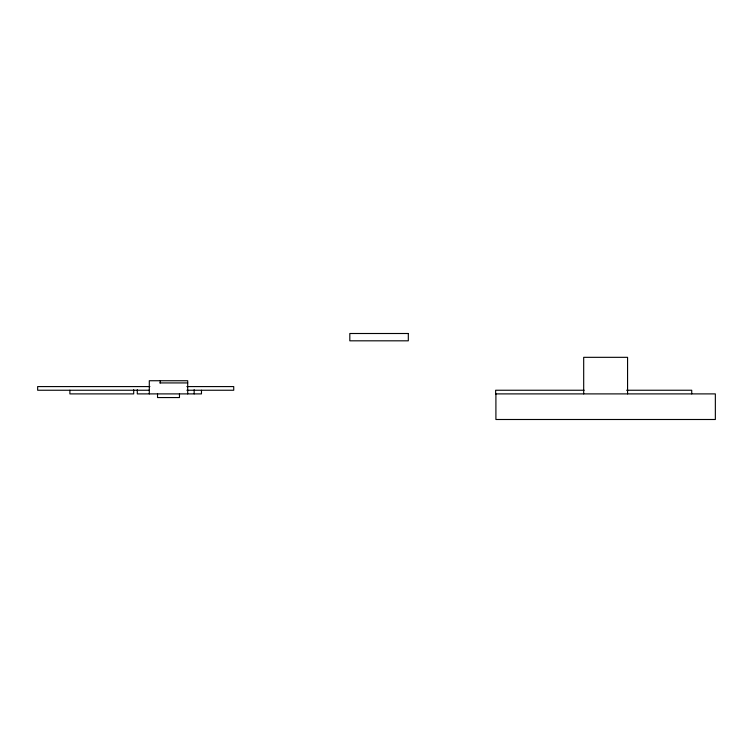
<?xml version="1.0" encoding="UTF-8"?>
<svg xmlns="http://www.w3.org/2000/svg" width="753" height="753" viewBox="0 0 753 753"><rect width="100%" height="100%" fill="white"/><g stroke="black" fill="none" stroke-linecap="round" stroke-linejoin="round"><path stroke-width="1.13" d="M159.777 382.929L187.704 382.929M149.903 386.581L37.65 386.581L37.65 390.242L148.529 390.242M186.885 386.581L233.731 386.581L233.731 390.242L186.885 390.242M148.943 390.242L149.508 390.242M584.159 390.242L495.643 390.242L495.643 393.894L715.35 393.894L715.35 419.496L495.907 419.496L495.907 393.894M626.6 390.242L691.725 390.242L691.725 393.894M627.569 393.894L627.569 357.327L583.688 357.327L583.688 393.894M201.475 390.242L201.475 393.894L137.291 393.894L137.291 389.715M194.161 389.715L194.161 393.894M187.704 393.894L187.704 380.736L149.301 380.736L149.301 393.894M179.468 393.894L179.468 397.556L157.528 397.556L157.528 393.894M160.276 380.736L160.276 382.929M133.695 389.715L133.695 393.894L69.888 393.894L69.888 390.242M408.314 333.504L349.816 333.504L349.816 340.817L408.314 340.817L408.314 333.504"/></g></svg>
